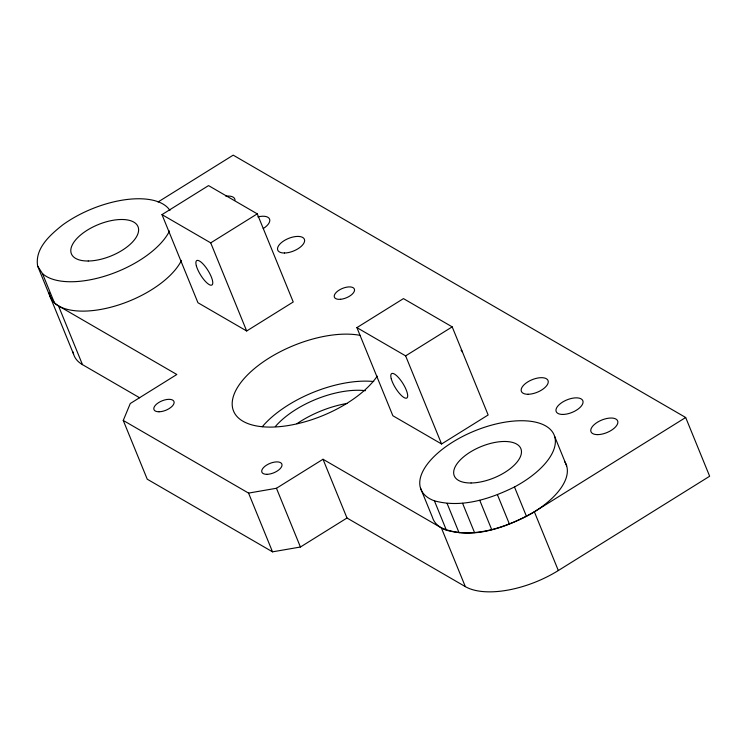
<?xml version="1.0" encoding="UTF-8"?>
<svg xmlns="http://www.w3.org/2000/svg" width="747" height="747" viewBox="0 0 747 747"><rect width="100%" height="100%" fill="white"/><g stroke="black" fill="none" stroke-linecap="round" stroke-linejoin="round"><path stroke-width="1.12" d="M158.047 201.989L233.213 155.152L685.681 417.498L709.65 476.241L558.326 570.531A71.927 33.876 -22.2 0 1 465.325 586.619L346.991 518.007L300.425 547.019L272.524 551.837L147.234 479.191L123.255 420.449L130.277 403.511L176.834 374.499L58.499 305.887C53.933 303.105 49.816 298.697 49.246 293.179M161.987 214.613L208.544 185.601L257.276 213.857L293.235 301.975L246.678 330.986L197.946 302.731L161.987 214.613L210.719 242.868L246.678 330.986M210.719 242.868L257.276 213.857M356.898 327.625L403.455 298.613L452.187 326.859L488.146 414.977L441.58 443.989L392.857 415.743L356.898 327.625L405.621 355.871L441.58 443.989M405.621 355.871L452.187 326.859M123.255 420.449L248.555 493.095L276.455 488.267L323.012 459.256L441.356 527.868C472.067 540.819 507.101 527.279 534.357 511.788L685.681 417.498M434.409 500.826C461.571 508.287 490.069 499.015 514.478 486.969A71.927 33.876 -22.2 0 0 547.224 426.882A71.927 33.876 -22.2 0 0 450.254 443.653A71.927 33.876 -22.2 0 0 434.409 500.826L446.398 530.193C473.551 537.663 502.059 528.39 526.467 516.345A71.927 33.876 -22.2 0 0 564.779 461.795M73.075 351.968A71.927 33.876 -22.2 0 0 82.469 364.639L139.633 397.777M169.933 210.449A71.927 33.876 -22.2 0 0 62.608 224.978C50.152 234.931 34.745 248.312 37.621 266.035L42.467 273.57L54.456 302.946A71.927 33.876 -22.2 0 0 120.388 304.374A71.927 33.876 -22.2 0 0 181.502 260.367M54.456 302.946L49.61 295.41L49.545 293.085M554.657 436.453L566.637 465.82M534.357 511.788L558.326 570.531M514.478 486.969L526.467 516.345M497.446 494.757L509.435 524.123M479.751 500.322L491.731 529.688M462.58 503.291L474.569 532.658M447.117 503.459L459.106 532.835M441.356 527.868L465.325 586.619M420.477 488.015L432.466 517.391A71.927 33.876 -22.2 0 0 446.398 530.193M323.012 459.256L346.991 518.007M276.455 488.267L300.425 547.019M248.555 493.095L272.524 551.837M58.499 305.887L82.469 364.639M37.621 266.035L73.579 354.153M296.961 423.68A64.737 30.487 -22.2 0 1 346.991 403.436M225.893 196.2A14.389 6.779 -22.2 0 1 235.016 200.084M257.827 216.91A14.389 6.779 -22.2 0 1 269.518 218.955A14.389 6.779 -22.2 0 1 263.224 228.563M377.226 376.152A80.555 37.948 -22.2 0 1 269.35 427.097A80.555 37.948 -22.2 0 1 247.369 375.069A80.555 37.948 -22.2 0 1 359.979 335.328M275.326 426.584A64.737 30.487 -22.2 0 1 365.442 390.681M262.272 426.733A80.555 37.948 -22.2 0 1 373.743 381.54M461.011 350.24A10.785 5.08 -22.2 0 1 462.449 352.481M169.513 230.991A71.927 33.876 -22.2 0 1 108.408 274.999A71.927 33.876 -22.2 0 1 42.467 273.57M340.604 299.286A10.785 5.08 -22.2 0 0 354.452 289.276A10.785 5.08 -22.2 0 0 338.102 290.807A10.785 5.08 -22.2 0 0 340.604 299.286M471.068 482.982A35.959 16.938 -22.2 0 0 521.471 451.571A35.959 16.938 -22.2 0 0 470.162 452.14A35.959 16.938 -22.2 0 0 471.068 482.982M88.211 261.002A35.959 16.938 -22.2 0 0 138.615 229.59A35.959 16.938 -22.2 0 0 87.306 230.16A35.959 16.938 -22.2 0 0 88.211 261.002M391.279 378.869A14.389 4.342 58.1 0 0 405.668 398.198A14.389 4.342 58.1 0 0 400.775 380.354A14.389 4.342 58.1 0 0 391.279 378.869M196.368 265.857A14.389 4.342 58.1 0 0 210.766 285.195A14.389 4.342 58.1 0 0 205.864 267.342A14.389 4.342 58.1 0 0 196.368 265.857M597.712 434.623A14.389 6.779 -22.2 0 0 617.872 422.064A14.389 6.779 -22.2 0 0 597.348 422.288A14.389 6.779 -22.2 0 0 597.712 434.623M528.101 394.267A14.389 6.779 -22.2 0 0 548.261 381.708A14.389 6.779 -22.2 0 0 527.737 381.932A14.389 6.779 -22.2 0 0 528.101 394.267M284.467 253.009A14.389 6.779 -22.2 0 0 304.627 240.441A14.389 6.779 -22.2 0 0 284.103 240.674A14.389 6.779 -22.2 0 0 284.467 253.009M562.911 414.445A14.389 6.779 -22.2 0 0 583.071 401.886A14.389 6.779 -22.2 0 0 562.547 402.11A14.389 6.779 -22.2 0 0 562.911 414.445M159.018 411.774A10.785 5.08 -22.2 0 0 174.135 402.353A10.785 5.08 -22.2 0 0 158.747 402.521A10.785 5.08 -22.2 0 0 159.018 411.774M266.912 474.326A10.785 5.08 -22.2 0 0 282.03 464.905A10.785 5.08 -22.2 0 0 266.642 465.082A10.785 5.08 -22.2 0 0 266.912 474.326"/></g></svg>
